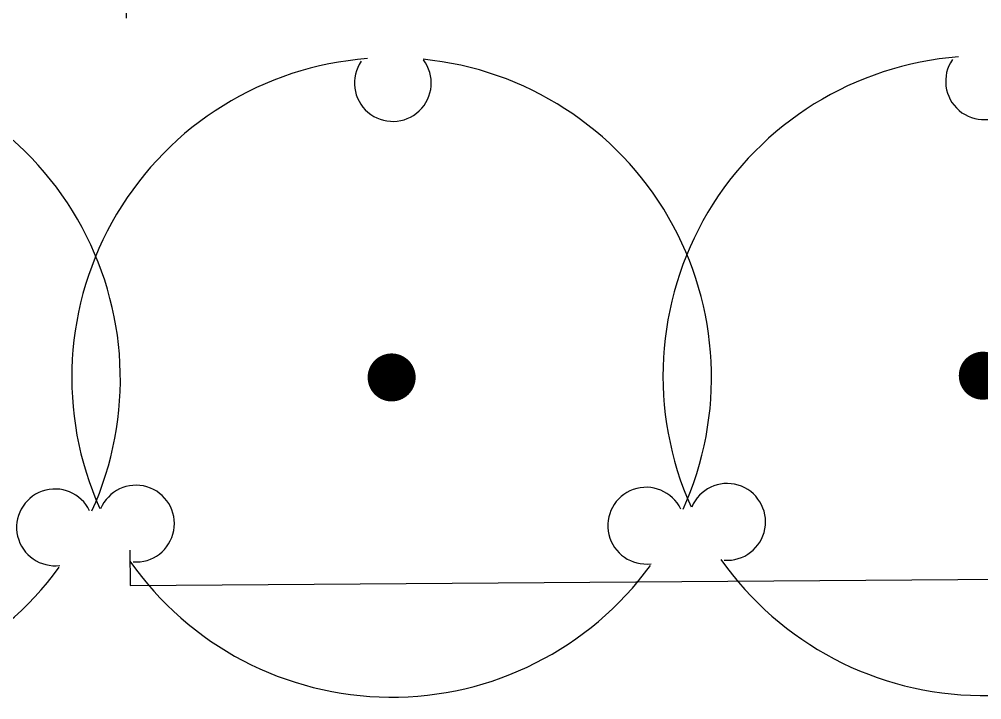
# Model space of a CAD drawing. Header units: feet. Extents: x 919634 to 928945, y 707022 to 708026.
# Drawn here: x 920115.747 to 920118.007, y 707293.318 to 707294.917 of the extents above; entities that cross this region are included whole.
import ezdxf

# ---------------------------------------------------------------- set-up
doc = ezdxf.new("R2010")
doc.units = ezdxf.units.FT
doc.header["$LTSCALE"] = 20
doc.header["$MEASUREMENT"] = 0
doc.linetypes.add('Site Plan$0$HIDDEN2', pattern=[0.1875, 0.125, -0.0625])
for name, color, linetype in [('-u-site-xref', 7, 'Continuous'), ('LK-SHRB-035M', 4, 'Continuous'), ('LK-SHRB-TRNK', 3, 'Continuous'), ('LP-SHRB', 7, 'Continuous'), ('Site Plan$0$SP-BLDG-ROOF ABOVE', 4, 'Site Plan$0$HIDDEN2')]:
    doc.layers.add(name, color=color, linetype=linetype)
doc.layers.get('-u-site-xref').off()

# ---------------------------------------------------------------- blocks, each defined once
blk = doc.blocks.new('Site Plan')
at = {"layer": 'Site Plan$0$SP-BLDG-ROOF ABOVE'}
blk.add_lwpolyline([(920120.9249, 707304.9559), (920115.9251, 707304.9194), (920116.0078, 707293.5864), (920130.0074, 707293.6886), (920129.9965, 707295.1884)], dxfattribs=at)
blk = doc.blocks.new('SHRUB-LRG-020')
at = {"layer": 'LK-SHRB-035M'}
for centre, radius, start, end in [((0, 0), 0.5, 94.3498, 204.1975), ((0.0019, 0.4604), 0.06, 145.5617, 37.3741), ((0, 0), 0.5, 335.6607, 84.3619), ((-0.3996, -0.2286), 0.06, 265.5617, 157.3741), ((0.3978, -0.2318), 0.06, 25.5617, 277.3741), ((0, 0), 0.5, 215.058, 323.9795)]:
    blk.add_arc(centre, radius, start, end, dxfattribs=at)
at = {"layer": 'LK-SHRB-TRNK', "const_width": 0.0375}
blk.add_lwpolyline([(-0.0188, 0, 1), (0.0188, 0, 1)], format="xyb", close=True, dxfattribs=at)

msp = doc.modelspace()

# ---------------------------------------------------------------- block references
at = {"layer": '-u-site-xref'}
msp.add_blockref('Site Plan', (0, 0), dxfattribs=at)

# ---------------------------------------------------------------- next in the draw order: block references
at = {"layer": 'LP-SHRB', "xscale": 1.502163410681632, "yscale": 1.502163410681632, "zscale": 1.502163410681632}
for p in [(920115.2337, 707294.0714), (920116.6217, 707294.0754), (920118.0098, 707294.0795)]:
    msp.add_blockref('SHRUB-LRG-020', p, dxfattribs=at)

doc.saveas('drawing.dxf')
